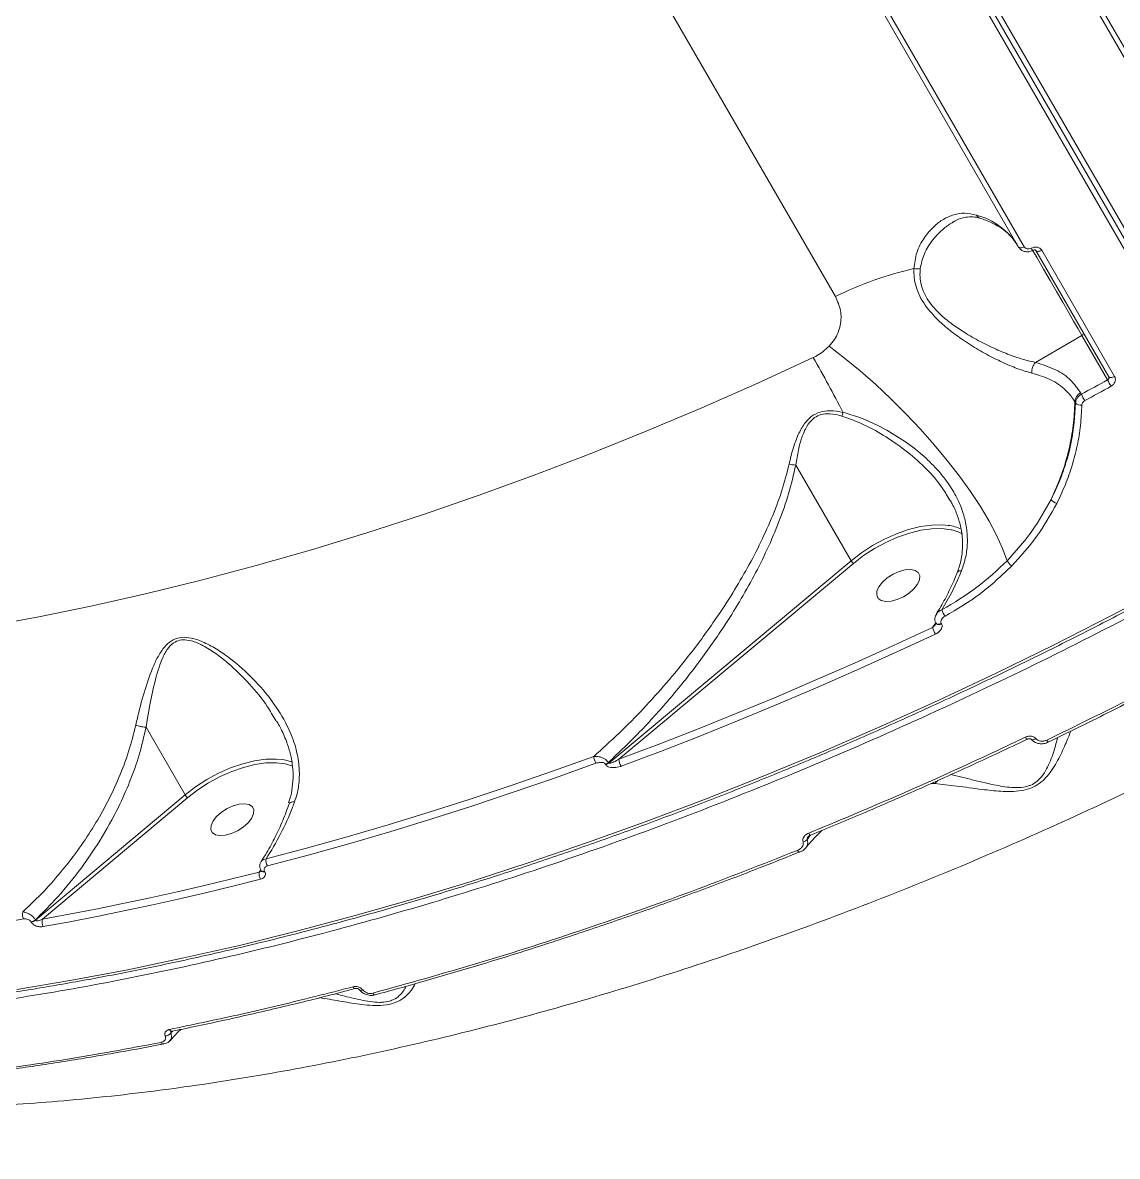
# Model space of a CAD drawing. Header units: millimetres. Extents: x 10684 to 26054, y -4768 to 6894.
# Drawn here: x 17492.1 to 17698.1, y -2836.2 to -2622.9 of the extents above; entities that cross this region are included whole.
import ezdxf

# ---------------------------------------------------------------- set-up
doc = ezdxf.new("R2010")
doc.units = ezdxf.units.MM
doc.layers.add('DIKOM_ОБЪЕКТ', color=7, linetype='Continuous')

msp = doc.modelspace()

# ---------------------------------------------------------------- linework, layer by layer
at = {"layer": 'DIKOM_ОБЪЕКТ', "color": 7, "linetype": 'Continuous', "lineweight": 15}
for p, q in [((17729.654, -2715.988), (17522.203, -2356.71)), ((17730.779, -2715.933), (17523.329, -2356.654)), ((17521.593, -2357.657), (17729.043, -2716.935)), ((17494.993, -2414.575), (17645.008, -2674.383)), ((17674.905, -2585.172), (17710.48, -2646.784)), ((17710.65, -2647.079), (17675.075, -2585.467)), ((17674.501, -2586.392), (17710.076, -2648.004)), ((17643.898, -2603.467), (17679.473, -2665.079)), ((17680.561, -2665.045), (17644.986, -2603.433)), ((17682.734, -2665.726), (17696.449, -2689.48)), ((17697.543, -2689.443), (17683.827, -2665.689)), ((17682.655, -2686.789), (17691.404, -2681.738)), ((17691.404, -2681.738), (17696.217, -2690.077)), ((17690.061, -2694.21), (17690.203, -2694.456)), ((17691.291, -2692.771), (17691.137, -2692.504)), ((17637.568, -2706.112), (17647.961, -2724.112)), ((17666.424, -2712.532), (17666.531, -2712.705)), ((17647.961, -2724.112), (17602.355, -2762.183)), ((17604.295, -2761.461), (17648.437, -2724.613)), ((17663.92, -2735.814), (17663.289, -2736.667)), ((17664.963, -2735.981), (17664.926, -2735.916)), ((17539.7, -2754.183), (17539.848, -2754.434)), ((17515.321, -2755.45), (17522.676, -2768.188)), ((17685.102, -2758.257), (17685.11, -2758.251)), ((17541.727, -2762.402), (17542.937, -2762.79)), ((17601.75, -2762.412), (17601.802, -2762.502)), ((17602.355, -2762.183), (17602.303, -2762.092)), ((17663.025, -2766.034), (17663.694, -2766.069)), ((17522.676, -2768.188), (17494.536, -2791.758)), ((17495.816, -2791.585), (17523.153, -2768.689)), ((17638.248, -2778.983), (17638.267, -2778.971)), ((17536.889, -2782.31), (17536.604, -2782.698)), ((17536.931, -2782.438), (17536.945, -2782.463)), ((17536.945, -2782.463), (17536.958, -2782.482)), ((17537.626, -2782.593), (17537.612, -2782.568)), ((17493.679, -2792.073), (17493.723, -2792.15)), ((17494.536, -2791.758), (17494.491, -2791.681)), ((17558.41, -2805.831), (17558.432, -2805.824))]:
    msp.add_line(p, q, dxfattribs=at)
at = {"layer": 'DIKOM_ОБЪЕКТ', "color": 7, "linetype": 'Continuous', "lineweight": 15, "flags": 128}
for points in [[(17679.473, -2665.079), (17679.538, -2665.154), (17679.632, -2665.209), (17679.751, -2665.241), (17679.892, -2665.248), (17680.05, -2665.231), (17680.218, -2665.191), (17680.391, -2665.128), (17680.561, -2665.045)], [(17682.129, -2665.674), (17682.96, -2667.113), (17684.188, -2669.24), (17685.419, -2671.372), (17686.626, -2673.462), (17687.781, -2675.464), (17688.86, -2677.332), (17689.837, -2679.025), (17690.691, -2680.504), (17691.404, -2681.738)], [(17682.734, -2665.726), (17682.799, -2665.802), (17682.893, -2665.857), (17683.014, -2665.889), (17683.156, -2665.896), (17683.314, -2665.878), (17683.483, -2665.837), (17683.656, -2665.773), (17683.827, -2665.689)], [(17677.319, -2724.112), (17676.463, -2721.799), (17675.334, -2719.316), (17673.942, -2716.686), (17672.301, -2713.934), (17670.428, -2711.089), (17668.34, -2708.179), (17666.059, -2705.231), (17663.607, -2702.276), (17661.008, -2699.342), (17658.287, -2696.458), (17655.473, -2693.654), (17652.592, -2690.955), (17649.673, -2688.39), (17646.745, -2685.983), (17643.836, -2683.759)], [(17640.859, -2685.885), (17630.397, -2690.699), (17619.904, -2695.324), (17609.39, -2699.755), (17598.865, -2703.987), (17588.339, -2708.018), (17577.82, -2711.842), (17567.321, -2715.457), (17556.849, -2718.86), (17546.415, -2722.047), (17536.028, -2725.015), (17525.698, -2727.761), (17515.435, -2730.283), (17505.248, -2732.578), (17495.147, -2734.645), (17485.141, -2736.482)], [(17696.217, -2690.077), (17695.602, -2690.416), (17694.987, -2690.754), (17694.371, -2691.091), (17693.756, -2691.428), (17693.14, -2691.765), (17692.524, -2692.101), (17691.907, -2692.436), (17691.291, -2692.771)], [(17696.449, -2689.48), (17696.515, -2689.556), (17696.609, -2689.611), (17696.729, -2689.643), (17696.871, -2689.65), (17697.03, -2689.632), (17697.199, -2689.591), (17697.372, -2689.527), (17697.543, -2689.443)], [(17691.932, -2693.985), (17692.55, -2693.649), (17693.168, -2693.313), (17693.785, -2692.976), (17694.403, -2692.639), (17695.02, -2692.301), (17695.637, -2691.963), (17696.253, -2691.624), (17696.87, -2691.284)], [(17666.213, -2717.46), (17665.095, -2717.356), (17663.127, -2717.398), (17661.006, -2717.697), (17658.783, -2718.246), (17656.509, -2719.033), (17654.237, -2720.039), (17652.021, -2721.24), (17649.913, -2722.608), (17647.961, -2724.112)], [(17648.437, -2724.613), (17650.33, -2723.155), (17652.374, -2721.828), (17654.523, -2720.663), (17656.726, -2719.688), (17658.931, -2718.926), (17661.086, -2718.393), (17663.143, -2718.103), (17665.051, -2718.062), (17666.768, -2718.272), (17667.011, -2718.326)], [(17667.011, -2718.326), (17668.252, -2718.727), (17668.914, -2719.053)], [(17659.781, -2729.382), (17660.449, -2728.525), (17660.824, -2727.689), (17660.875, -2726.939), (17660.598, -2726.338), (17660.016, -2725.934), (17659.176, -2725.759), (17658.146, -2725.828), (17657.009, -2726.136), (17655.857, -2726.657), (17654.784, -2727.348), (17653.877, -2728.155), (17653.209, -2729.012), (17652.834, -2729.849), (17652.783, -2730.598), (17653.06, -2731.199), (17653.642, -2731.603), (17654.482, -2731.778), (17655.512, -2731.709), (17656.649, -2731.401), (17657.801, -2730.881), (17658.874, -2730.189), (17659.781, -2729.382)], [(17707.746, -2728.775), (17696.985, -2734.446), (17686.16, -2739.943), (17675.281, -2745.263), (17664.357, -2750.401), (17653.397, -2755.352), (17642.411, -2760.113), (17631.407, -2764.679), (17620.395, -2769.047), (17609.384, -2773.212), (17598.384, -2777.172), (17587.403, -2780.923), (17576.452, -2784.462), (17565.538, -2787.786), (17554.672, -2790.892), (17543.862, -2793.777), (17533.118, -2796.44), (17522.449, -2798.877), (17511.863, -2801.087), (17501.37, -2803.068), (17490.978, -2804.818)], [(17663.289, -2736.667), (17655.949, -2740.071), (17648.593, -2743.39), (17641.225, -2746.623), (17633.848, -2749.77), (17626.463, -2752.828), (17619.074, -2755.797), (17611.684, -2758.675), (17604.295, -2761.461)], [(17663.943, -2735.899), (17664.043, -2735.998), (17664.209, -2736.057), (17664.423, -2736.062), (17664.669, -2736.014), (17664.926, -2735.916)], [(17604.697, -2762.784), (17612.104, -2759.991), (17619.511, -2757.106), (17626.918, -2754.13), (17634.32, -2751.064), (17641.715, -2747.911), (17649.101, -2744.67), (17656.474, -2741.343), (17663.831, -2737.931)], [(17682.753, -2757.593), (17682.552, -2757.708), (17682.356, -2757.785), (17682.175, -2757.821), (17682.021, -2757.813), (17681.902, -2757.762), (17681.857, -2757.719)], [(17540.929, -2761.536), (17539.811, -2761.433), (17537.842, -2761.475), (17535.722, -2761.774), (17533.498, -2762.323), (17531.224, -2763.11), (17528.953, -2764.115), (17526.737, -2765.316), (17524.628, -2766.684), (17522.676, -2768.188)], [(17523.153, -2768.689), (17525.045, -2767.231), (17527.09, -2765.904), (17529.239, -2764.74), (17531.441, -2763.765), (17533.646, -2763.002), (17535.802, -2762.469), (17537.859, -2762.179), (17539.767, -2762.139), (17541.484, -2762.348), (17541.727, -2762.402)], [(17599.548, -2760.948), (17591.785, -2763.731), (17584.031, -2766.409), (17576.29, -2768.982), (17568.565, -2771.448), (17560.859, -2773.807), (17553.176, -2776.058), (17545.519, -2778.199), (17537.891, -2780.23)], [(17538.149, -2781.553), (17545.794, -2779.518), (17553.468, -2777.372), (17561.168, -2775.117), (17568.89, -2772.753), (17576.633, -2770.281), (17584.391, -2767.702), (17592.162, -2765.018), (17599.943, -2762.23)], [(17542.886, -2762.028), (17541.581, -2761.649), (17540.929, -2761.536)], [(17534.496, -2773.458), (17535.164, -2772.602), (17535.539, -2771.765), (17535.59, -2771.016), (17535.314, -2770.415), (17534.732, -2770.01), (17533.892, -2769.836), (17532.861, -2769.905), (17531.724, -2770.212), (17530.573, -2770.733), (17529.5, -2771.425), (17528.593, -2772.232), (17527.924, -2773.088), (17527.55, -2773.925), (17527.498, -2774.675), (17527.775, -2775.276), (17528.357, -2775.68), (17529.197, -2775.855), (17530.228, -2775.785), (17531.365, -2775.478), (17532.516, -2774.957), (17533.589, -2774.265), (17534.496, -2773.458)], [(17639.996, -2775.387), (17640.079, -2775.521), (17640.158, -2775.628), (17640.229, -2775.705), (17640.291, -2775.747), (17640.34, -2775.755), (17640.349, -2775.752)], [(17637.898, -2778.618), (17637.977, -2778.746), (17638.053, -2778.85), (17638.123, -2778.926), (17638.184, -2778.972), (17638.235, -2778.985), (17638.248, -2778.983)], [(17536.604, -2782.698), (17531.442, -2783.992), (17526.295, -2785.234), (17521.166, -2786.424), (17516.055, -2787.562), (17510.964, -2788.647), (17505.893, -2789.679), (17500.843, -2790.659), (17495.816, -2791.585)], [(17495.959, -2792.98), (17500.998, -2792.051), (17506.06, -2791.069), (17511.143, -2790.034), (17516.246, -2788.947), (17521.369, -2787.806), (17526.511, -2786.614), (17531.669, -2785.369), (17536.845, -2784.072)], [(17554.23, -2804.296), (17554.317, -2804.428), (17554.407, -2804.53), (17554.497, -2804.6), (17554.584, -2804.633), (17554.664, -2804.63), (17554.668, -2804.629)], [(17556.102, -2804.896), (17555.942, -2804.951), (17555.796, -2804.979), (17555.669, -2804.977), (17555.566, -2804.947), (17555.492, -2804.889), (17555.487, -2804.882)], [(17557.983, -2805.496), (17558.066, -2805.623), (17558.152, -2805.723), (17558.239, -2805.793), (17558.322, -2805.831), (17558.399, -2805.834), (17558.41, -2805.831)], [(17519.702, -2812.333), (17519.791, -2812.464), (17519.886, -2812.565), (17519.983, -2812.633), (17520.08, -2812.664), (17520.162, -2812.661)], [(17518.601, -2815.085), (17518.606, -2815.084), (17518.636, -2815.075)]]:
    msp.add_lwpolyline(points, dxfattribs=at)
at = {"layer": 'DIKOM_ОБЪЕКТ', "color": 7, "linetype": 'Continuous', "lineweight": 15}
for centre, radius, start, end in [((17668.184, -2671.75), 13.121, 32.06654, 75.13531), ((17672.705, -2658.442), 1.315, 208.46254, 251.67703), ((17684.086, -2664.196), 2.479, 206.52737, 217.76088), ((17674.831, -2734.961), 67.521, 102.88563, 116.21124), ((17660.315, -2666.255), 2.936, 259.37291, 282.83534), ((17691.194, -2681.313), 0.474, 296.22732, 20.50505), ((17443.875, -2799.147), 227.224, 26.94408, 29.89824), ((17684.494, -2688.522), 2.527, 136.69826, 186.19914), ((17716.39, -2679.948), 22.573, 206.66203, 210.14579), ((17692.114, -2694.312), 2.055, 118.39924, 177.14835), ((17691.129, -2693.54), 1.302, 224.69248, 281.13959), ((17706.569, -2685.479), 16.929, 205.51532, 210.16124), ((17615.076, -2687.99), 32.412, 344.07314, 345.35029), ((17687.159, -2711.5), 1.893, 214.80142, 254.90246), ((17665.161, -2725.745), 8.352, 65.00407, 82.76163), ((17649.189, -2723.421), 1.409, 209.35327, 237.75425), ((17679.729, -2722.88), 2.706, 207.07076, 235.2972), ((17669.609, -2731.828), 4.806, 198.59765, 214.53246), ((17668.533, -2735.164), 5.456, 196.0022, 210.48238), ((17664.475, -2735.287), 0.848, 235.66061, 305.15869), ((17681.441, -2757.105), 0.706, 198.01932, 238.91997), ((17685.556, -2757.593), 0.804, 199.9592, 235.64479), ((17602.485, -2760.745), 2.944, 183.95634, 210.28059), ((17601.089, -2760.629), 1.901, 290.34417, 309.67898), ((17601.141, -2760.72), 1.9, 290.3494, 309.69227), ((17607.204, -2761.3), 2.913, 183.1726, 210.61872), ((17523.907, -2767.495), 1.412, 209.39706, 237.73909), ((17638.529, -2775.496), 1.596, 284.25064, 317.01588), ((17539.957, -2780.514), 2.086, 172.17154, 209.90209), ((17538.574, -2783.061), 2.003, 169.55491, 210.29758), ((17537.362, -2782.027), 0.596, 223.7151, 294.77904), ((17537.375, -2782.034), 0.613, 227.02827, 294.17966), ((17493.783, -2790.68), 1.752, 163.9062, 209.39097), ((17412.295, -2343.982), 454.645, 270.98726, 280.12958), ((17493.323, -2790.297), 1.811, 281.32319, 310.16797), ((17493.369, -2790.376), 1.809, 281.29849, 310.17903), ((17497.456, -2792.122), 1.725, 161.88001, 209.81462), ((17518.805, -2812), 1.562, 274.10902, 318.94928), ((17518.619, -2814.586), 0.499, 199.91343, 267.89495)]:
    msp.add_arc(centre, radius, start, end, dxfattribs=at)
for points, knots in [([(17291.239, -2776.186), (17293.376, -2777.785), (17298.963, -2781.967), (17309.18, -2787.841), (17321.701, -2793.889), (17335.208, -2799.08), (17349.583, -2803.432), (17364.803, -2806.91), (17380.856, -2809.496), (17397.7, -2811.202), (17415.276, -2812.029), (17433.5, -2811.977), (17452.288, -2811.044), (17471.35, -2809.246), (17490.641, -2806.609), (17510.103, -2803.19), (17529.92, -2798.973), (17550.007, -2793.978), (17570.276, -2788.224), (17590.93, -2781.639), (17611.946, -2774.184), (17633.29, -2765.852), (17654.633, -2756.77), (17675.876, -2746.98), (17696.92, -2736.528), (17717.697, -2725.44), (17738.166, -2713.721), (17758.301, -2701.404), (17778.039, -2688.532), (17797.296, -2675.167), (17815.963, -2661.365), (17832.868, -2648.104), (17843.277, -2639.334), (17847.922, -2635.419)], [0, 0, 0, 0, 0.02051751, 0.05364261, 0.08682068, 0.11999867, 0.15312371, 0.18614474, 0.21916553, 0.25229048, 0.2854686, 0.31864658, 0.35177159, 0.38479263, 0.41659659, 0.44849341, 0.48043755, 0.51238182, 0.54427871, 0.57608275, 0.60910373, 0.64222869, 0.67540698, 0.70858503, 0.74171006, 0.77473103, 0.80775217, 0.84087718, 0.87405528, 0.90723349, 0.94035841, 0.97337963, 1, 1, 1, 1]), ([(17671.55, -2659.068), (17670.815, -2658.907), (17669.345, -2658.583), (17667.26, -2658.926), (17665.309, -2659.788), (17663.4, -2661.24), (17661.642, -2663.326), (17660.19, -2666.003), (17659.909, -2668.119), (17659.774, -2669.141)], [0, 0, 0, 0, 0.1316573, 0.2634845, 0.3951414, 0.5268764, 0.6882969, 0.8495329, 1, 1, 1, 1]), ([(17660.968, -2669.118), (17661.181, -2668.16), (17661.626, -2666.161), (17663.308, -2663.641), (17665.184, -2661.632), (17666.583, -2660.737), (17667.186, -2660.351)], [0, 0, 0, 0, 0.2469015, 0.5153015, 0.7910829, 1, 1, 1, 1]), ([(17667.151, -2660.386), (17667.497, -2660.192), (17668.283, -2659.751), (17669.532, -2659.425), (17670.844, -2659.389), (17671.764, -2659.495), (17672.245, -2659.684), (17672.3, -2659.706)], [0, 0, 0, 0, 0.2116008, 0.4805456, 0.7474487, 0.9712422, 1, 1, 1, 1]), ([(17672.297, -2659.691), (17672.639, -2659.805), (17673.636, -2660.136), (17675.112, -2660.817), (17676.643, -2661.778), (17677.931, -2662.902), (17678.781, -2663.925), (17679.183, -2664.588), (17679.303, -2664.784)], [0, 0, 0, 0, 0.1033908, 0.3019088, 0.5017373, 0.7047549, 0.9124683, 1, 1, 1, 1]), ([(17679.489, -2665.068), (17679.591, -2665.225), (17679.814, -2665.567), (17680.384, -2665.891), (17681.064, -2666.016), (17681.683, -2665.947), (17682.001, -2665.753), (17682.111, -2665.687)], [0, 0, 0, 0, 0.1885007, 0.4095098, 0.6364399, 0.8744308, 1, 1, 1, 1]), ([(17681.868, -2665.303), (17681.764, -2665.35), (17681.557, -2665.442), (17681.22, -2665.459), (17680.913, -2665.38), (17680.687, -2665.229), (17680.597, -2665.097), (17680.561, -2665.045)], [0, 0, 0, 0, 0.2152343, 0.4301769, 0.6449503, 0.8594629, 1, 1, 1, 1]), ([(17683.827, -2665.689), (17683.773, -2665.611), (17683.638, -2665.413), (17683.3, -2665.187), (17682.839, -2665.069), (17682.333, -2665.095), (17682.023, -2665.234), (17681.868, -2665.303)], [0, 0, 0, 0, 0.1406411, 0.3551593, 0.5699279, 0.7848771, 1, 1, 1, 1]), ([(17682.129, -2665.716), (17682.136, -2665.711), (17682.19, -2665.675), (17682.309, -2665.638), (17682.465, -2665.617), (17682.598, -2665.634), (17682.689, -2665.676), (17682.723, -2665.706), (17682.729, -2665.723), (17682.731, -2665.728)], [0, 0, 0, 0, 0.0253501, 0.1805542, 0.3336247, 0.4979529, 0.6810297, 0.9128503, 1, 1, 1, 1]), ([(17659.774, -2669.141), (17659.777, -2669.69), (17659.783, -2670.788), (17660.142, -2672.537), (17660.836, -2674.303), (17662.13, -2676.49), (17664.104, -2678.7), (17666.571, -2680.814), (17669.134, -2682.677), (17671.964, -2684.457), (17674.97, -2686.091), (17677.84, -2687.422), (17680.187, -2688.313), (17681.486, -2688.662), (17681.982, -2688.795)], [0, 0, 0, 0, 0.0610573, 0.1220451, 0.1836209, 0.24519, 0.3548542, 0.4369231, 0.5190948, 0.6228152, 0.7265954, 0.831091, 0.935577, 1, 1, 1, 1]), ([(17682.655, -2686.789), (17682.155, -2686.683), (17680.844, -2686.404), (17678.492, -2685.654), (17675.63, -2684.511), (17672.644, -2683.088), (17669.845, -2681.523), (17667.315, -2679.87), (17664.905, -2677.985), (17663.013, -2676.01), (17661.828, -2674.068), (17661.389, -2672.972), (17661.075, -2671.84), (17660.881, -2670.669), (17660.939, -2669.635), (17660.968, -2669.118)], [0, 0, 0, 0, 0.0653925, 0.1716662, 0.2779473, 0.3832161, 0.4884212, 0.5706797, 0.6528079, 0.7604378, 0.8161626, 0.8718879, 0.8800463, 0.9399739, 1, 1, 1, 1]), ([(17645.008, -2674.383), (17645.398, -2675.252), (17646.171, -2676.974), (17646.067, -2679.826), (17645.188, -2682.153), (17644.192, -2683.336), (17643.836, -2683.759)], [0, 0, 0, 0, 0.2885677, 0.5716262, 0.8470312, 1, 1, 1, 1]), ([(17643.836, -2683.759), (17643.088, -2684.424), (17642.262, -2685.16), (17641.162, -2685.739), (17640.962, -2685.835), (17640.859, -2685.885)], [0, 0, 0, 0, 0.8217387, 0.9078207, 1, 1, 1, 1]), ([(17691.137, -2692.504), (17690.572, -2691.7), (17689.379, -2690.003), (17686.552, -2688.023), (17683.966, -2687.204), (17682.655, -2686.789)], [0, 0, 0, 0, 0.3069791, 0.6484734, 1, 1, 1, 1]), ([(17681.982, -2688.795), (17683.2, -2689.17), (17685.674, -2689.931), (17688.109, -2691.677), (17689.446, -2693.202), (17689.932, -2693.998), (17690.061, -2694.21)], [0, 0, 0, 0, 0.3414901, 0.6929992, 0.9180163, 1, 1, 1, 1]), ([(17696.449, -2689.48), (17696.469, -2689.524), (17696.507, -2689.613), (17696.494, -2689.763), (17696.429, -2689.904), (17696.329, -2690.012), (17696.249, -2690.059), (17696.217, -2690.077)], [0, 0, 0, 0, 0.2138578, 0.4281415, 0.6428493, 0.8579785, 1, 1, 1, 1]), ([(17696.87, -2691.284), (17696.964, -2691.225), (17697.201, -2691.076), (17697.494, -2690.738), (17697.682, -2690.302), (17697.716, -2689.843), (17697.6, -2689.577), (17697.543, -2689.443)], [0, 0, 0, 0, 0.1417784, 0.3567408, 0.5713144, 0.785689, 1, 1, 1, 1]), ([(17685.604, -2712.581), (17686.293, -2711.03), (17687.678, -2707.911), (17689.009, -2703.232), (17689.86, -2698.641), (17689.994, -2695.692), (17690.061, -2694.21)], [0, 0, 0, 0, 0.2598507, 0.5228432, 0.7602321, 1, 1, 1, 1]), ([(17690.203, -2694.456), (17690.037, -2696.889), (17689.784, -2700.575), (17688.512, -2705.465), (17687.263, -2709.098), (17686.152, -2711.431), (17685.604, -2712.581)], [0, 0, 0, 0, 0.395169, 0.5986702, 0.802172, 1, 1, 1, 1]), ([(17691.291, -2692.771), (17691.239, -2692.802), (17690.995, -2692.946), (17690.619, -2693.292), (17690.276, -2693.853), (17690.227, -2694.255), (17690.203, -2694.456)], [0, 0, 0, 0, 0.0819478, 0.3880455, 0.6939879, 1, 1, 1, 1]), ([(17691.38, -2694.818), (17691.393, -2694.718), (17691.418, -2694.518), (17691.592, -2694.24), (17691.782, -2694.07), (17691.906, -2694), (17691.932, -2693.985)], [0, 0, 0, 0, 0.3056479, 0.6116809, 0.9181037, 1, 1, 1, 1]), ([(17646.434, -2696.188), (17645.611, -2696.04), (17644.179, -2695.782), (17642.084, -2696.049), (17640.334, -2696.959), (17638.919, -2698.577), (17637.848, -2700.667), (17636.963, -2703.166), (17636.537, -2704.964), (17636.308, -2705.931)], [0, 0, 0, 0, 0.150789, 0.2625495, 0.3758323, 0.5043763, 0.6581157, 0.816004, 1, 1, 1, 1]), ([(17637.568, -2706.112), (17637.72, -2705.157), (17638, -2703.411), (17638.63, -2700.955), (17639.479, -2698.928), (17640.607, -2697.442), (17641.648, -2696.823), (17642.7, -2696.477), (17644.19, -2696.359), (17645.487, -2696.691), (17646.243, -2696.884)], [0, 0, 0, 0, 0.1920648, 0.3511781, 0.5094859, 0.6344324, 0.7186493, 0.7420937, 0.8495922, 1, 1, 1, 1]), ([(17668.755, -2725.995), (17669.045, -2725.127), (17669.626, -2723.39), (17669.913, -2720.67), (17669.754, -2717.929), (17669.104, -2715.094), (17667.94, -2712.261), (17666.186, -2709.34), (17663.869, -2706.503), (17660.858, -2703.663), (17657.276, -2701.011), (17653.495, -2698.86), (17649.881, -2697.181), (17647.582, -2696.519), (17646.434, -2696.188)], [0, 0, 0, 0, 0.0677723, 0.1355715, 0.2063197, 0.2771075, 0.3568917, 0.4367184, 0.5289556, 0.6212434, 0.7291436, 0.8370851, 0.918592, 1, 1, 1, 1]), ([(17686.666, -2713.328), (17687.226, -2712.153), (17688.346, -2709.805), (17689.613, -2706.165), (17690.571, -2702.441), (17691.203, -2698.644), (17691.321, -2696.093), (17691.38, -2694.818)], [0, 0, 0, 0, 0.1978368, 0.3955022, 0.5931697, 0.7965796, 1, 1, 1, 1]), ([(17646.243, -2696.884), (17647.686, -2697.405), (17650.573, -2698.448), (17654.677, -2700.837), (17658.657, -2703.592), (17662.132, -2706.737), (17664.781, -2709.724), (17665.946, -2711.715), (17666.424, -2712.532)], [0, 0, 0, 0, 0.1735806, 0.3474978, 0.5349947, 0.7223819, 0.8860026, 1, 1, 1, 1]), ([(17411.56, -2821.832), (17413.175, -2822.192), (17419.516, -2823.602), (17431.36, -2825.23), (17446.889, -2826.692), (17462.962, -2827.281), (17479.439, -2827.1), (17496.6, -2826.128), (17514.411, -2824.339), (17532.825, -2821.719), (17551.448, -2818.326), (17570.212, -2814.187), (17589.049, -2809.348), (17608.252, -2803.734), (17627.772, -2797.331), (17647.547, -2790.144), (17667.16, -2782.326), (17686.549, -2773.916), (17705.657, -2764.967), (17724.779, -2755.343), (17743.846, -2745.048), (17762.795, -2734.106), (17779.913, -2723.543), (17795.28, -2713.543), (17804.337, -2707.278), (17808.87, -2704.143)], [0, 0, 0, 0, 0.01578739, 0.06195792, 0.10809099, 0.15295587, 0.19785495, 0.24271926, 0.28888366, 0.33508542, 0.38124991, 0.42618822, 0.47116118, 0.51609976, 0.56233729, 0.60861287, 0.65485064, 0.69990104, 0.74498651, 0.79003714, 0.83638704, 0.88277499, 0.92912495, 0.96452929, 1, 1, 1, 1]), ([(17636.308, -2705.931), (17635.863, -2707.661), (17634.967, -2711.14), (17633.009, -2716.227), (17630.744, -2721.197), (17627.309, -2727.678), (17622.88, -2734.717), (17617.754, -2741.672), (17613.245, -2747.162), (17608.894, -2751.985), (17604.345, -2756.618), (17601.147, -2759.505), (17599.548, -2760.948)], [0, 0, 0, 0, 0.08030258, 0.1615656, 0.24214361, 0.32274025, 0.48660639, 0.610398, 0.70721157, 0.80402647, 0.90201488, 1, 1, 1, 1]), ([(17602.303, -2762.092), (17604.282, -2760.205), (17608.242, -2756.429), (17613.831, -2750.209), (17619.138, -2743.607), (17624.556, -2735.918), (17628.901, -2728.651), (17632.243, -2721.967), (17634.445, -2716.796), (17636.321, -2711.509), (17637.147, -2707.914), (17637.562, -2706.108)], [0, 0, 0, 0, 0.1245776, 0.2491559, 0.3764185, 0.5036656, 0.6677234, 0.7510865, 0.8344277, 0.9167837, 1, 1, 1, 1]), ([(17637.562, -2706.108), (17637.366, -2706.091), (17637.009, -2706.06), (17636.565, -2705.984), (17636.348, -2705.939), (17636.308, -2705.931)], [0, 0, 0, 0, 0.4993677, 0.9073517, 1, 1, 1, 1]), ([(17637.562, -2706.108), (17637.563, -2706.108), (17637.564, -2706.108), (17637.566, -2706.11), (17637.567, -2706.112), (17637.568, -2706.112)], [0, 0, 0, 0, 0.2802066, 0.6699957, 1, 1, 1, 1]), ([(17666.556, -2712.687), (17666.705, -2712.93), (17667.285, -2713.879), (17667.995, -2715.62), (17668.659, -2717.86), (17668.97, -2720.088), (17668.939, -2722.278), (17668.634, -2724.351), (17668.173, -2725.664), (17667.958, -2726.277)], [0, 0, 0, 0, 0.0584639, 0.2283867, 0.3952584, 0.5561624, 0.7118633, 0.8653428, 1, 1, 1, 1]), ([(17685.604, -2712.581), (17684.477, -2714.61), (17682.195, -2718.716), (17678.957, -2722.299), (17677.319, -2724.112)], [0, 0, 0, 0, 0.4941676, 1, 1, 1, 1]), ([(17678.188, -2725.105), (17679.826, -2723.298), (17683.141, -2719.641), (17685.482, -2715.449), (17686.666, -2713.328)], [0, 0, 0, 0, 0.4941638, 1, 1, 1, 1]), ([(17291.466, -2775.724), (17291.962, -2776.097), (17294.143, -2777.735), (17298.259, -2780.451), (17303.813, -2783.863), (17309.626, -2787.07), (17315.669, -2790.086), (17321.944, -2792.905), (17328.445, -2795.525), (17335.167, -2797.943), (17342.104, -2800.159), (17349.253, -2802.171), (17356.606, -2803.976), (17364.159, -2805.574), (17371.905, -2806.964), (17379.84, -2808.143), (17387.956, -2809.113), (17396.247, -2809.871), (17404.709, -2810.418), (17413.333, -2810.753), (17422.113, -2810.875), (17431.044, -2810.785), (17440.117, -2810.483), (17449.327, -2809.969), (17458.666, -2809.244), (17468.127, -2808.308), (17477.704, -2807.162), (17487.388, -2805.807), (17497.174, -2804.243), (17507.053, -2802.473), (17517.018, -2800.497), (17527.061, -2798.317), (17537.176, -2795.934), (17547.354, -2793.351), (17557.587, -2790.569), (17567.869, -2787.591), (17578.191, -2784.419), (17588.546, -2781.054), (17598.926, -2777.501), (17609.323, -2773.76), (17619.729, -2769.836), (17630.137, -2765.731), (17640.538, -2761.448), (17650.926, -2756.991), (17661.291, -2752.362), (17671.626, -2747.566), (17681.925, -2742.606), (17692.178, -2737.485), (17702.378, -2732.208), (17712.517, -2726.776), (17721.485, -2721.817), (17727.052, -2718.633), (17729.286, -2717.355)], [0, 0, 0, 0, 0.0060076, 0.0263957, 0.0467897, 0.0671896, 0.0875948, 0.1080048, 0.1284195, 0.1488378, 0.1692592, 0.1896837, 0.21011, 0.2305386, 0.2509681, 0.2713988, 0.2918298, 0.3122616, 0.3326938, 0.3531254, 0.3735572, 0.3939887, 0.4144197, 0.4348501, 0.4552802, 0.4757097, 0.4961391, 0.5165676, 0.5369955, 0.5574228, 0.5778495, 0.5982758, 0.6187017, 0.639127, 0.6595519, 0.6799765, 0.7004005, 0.720824, 0.7412471, 0.7616702, 0.7820929, 0.8025152, 0.8229372, 0.8433592, 0.8637808, 0.8842021, 0.9046233, 0.9250445, 0.9454655, 0.9658864, 0.9863077, 1, 1, 1, 1]), ([(17677.319, -2724.112), (17675.494, -2725.845), (17671.797, -2729.356), (17667.32, -2732.015), (17665.054, -2733.361)], [0, 0, 0, 0, 0.4937344, 1, 1, 1, 1]), ([(17747.421, -2724.213), (17742.317, -2727.208), (17732.109, -2733.196), (17716.519, -2741.767), (17700.758, -2750.05), (17690.12, -2755.262), (17684.8, -2757.868)], [0, 0, 0, 0, 0.2491004, 0.4982001, 0.7491007, 1, 1, 1, 1]), ([(17667.955, -2726.26), (17667.839, -2726.565), (17667.317, -2727.949), (17666.213, -2730.238), (17665.013, -2732.536), (17664.234, -2733.733), (17664.026, -2734.053)], [0, 0, 0, 0, 0.1071287, 0.4845851, 0.8624324, 1, 1, 1, 1]), ([(17665.054, -2733.361), (17665.729, -2732.21), (17667.086, -2729.896), (17668.197, -2727.3), (17668.755, -2725.995)], [0, 0, 0, 0, 0.4973239, 1, 1, 1, 1]), ([(17665.65, -2734.553), (17667.91, -2733.213), (17672.488, -2730.502), (17676.272, -2726.919), (17678.188, -2725.105)], [0, 0, 0, 0, 0.4937964, 1, 1, 1, 1]), ([(17667.986, -2726.288), (17668.018, -2726.225), (17668.09, -2726.086), (17668.381, -2726.007), (17668.633, -2725.992), (17668.736, -2725.995), (17668.755, -2725.995)], [0, 0, 0, 0, 0.338597, 0.7503164, 0.9541759, 1, 1, 1, 1]), ([(17685.094, -2758.218), (17685.761, -2757.9), (17689.874, -2755.944), (17697.394, -2752.19), (17707.643, -2746.951), (17717.836, -2741.542), (17727.966, -2735.984), (17737.912, -2730.355), (17744.435, -2726.509), (17747.639, -2724.619)], [0, 0, 0, 0, 0.0314337, 0.1936155, 0.3559237, 0.5183159, 0.6807635, 0.8432153, 1, 1, 1, 1]), ([(17664.069, -2734.087), (17663.982, -2734.22), (17663.78, -2734.53), (17663.704, -2735.098), (17663.763, -2735.596), (17663.921, -2735.822), (17663.964, -2735.885)], [0, 0, 0, 0, 0.247455, 0.5744995, 0.8818505, 1, 1, 1, 1]), ([(17665.054, -2733.361), (17664.83, -2733.45), (17664.407, -2733.616), (17664.17, -2733.93), (17664.059, -2734.078)], [0, 0, 0, 0, 0.5305666, 1, 1, 1, 1]), ([(17664.926, -2735.916), (17664.903, -2735.866), (17664.844, -2735.739), (17664.843, -2735.489), (17664.962, -2735.163), (17665.232, -2734.82), (17665.51, -2734.642), (17665.65, -2734.553)], [0, 0, 0, 0, 0.1033574, 0.2623675, 0.4611437, 0.7281419, 1, 1, 1, 1]), ([(17663.864, -2736.064), (17663.776, -2736.174), (17663.6, -2736.395), (17663.393, -2736.577), (17663.289, -2736.667)], [0, 0, 0, 0, 0.4981087, 1, 1, 1, 1]), ([(17663.831, -2737.931), (17664.011, -2737.833), (17664.4, -2737.621), (17664.828, -2737.179), (17665.054, -2736.717), (17665.101, -2736.31), (17665.009, -2736.091), (17664.963, -2735.981)], [0, 0, 0, 0, 0.2267182, 0.4919602, 0.6959539, 0.8477472, 1, 1, 1, 1]), ([(17663.958, -2735.896), (17663.958, -2735.894), (17663.958, -2735.885), (17663.947, -2735.935), (17663.914, -2736.005), (17663.874, -2736.052), (17663.864, -2736.064)], [0, 0, 0, 0, 0.1292806, 0.4930605, 0.8748266, 1, 1, 1, 1]), ([(17543.25, -2769.517), (17543.441, -2768.916), (17543.903, -2767.462), (17544.208, -2765.05), (17544.11, -2762.023), (17543.373, -2758.656), (17541.743, -2754.676), (17539.144, -2750.488), (17535.545, -2746.273), (17531.997, -2743.103), (17528.843, -2740.864), (17526.378, -2739.491), (17524.079, -2738.638), (17522.04, -2738.438), (17520.313, -2738.922), (17518.87, -2740.116), (17517.711, -2741.799), (17516.385, -2744.513), (17515.071, -2748.332), (17514.031, -2752.19), (17513.51, -2754.499), (17513.377, -2755.09)], [0, 0, 0, 0, 0.0311452, 0.0753839, 0.1207344, 0.1821146, 0.2453856, 0.3302593, 0.4176091, 0.5065768, 0.55238, 0.5980983, 0.6383967, 0.6670936, 0.6962059, 0.728672, 0.7668119, 0.8059864, 0.8877652, 0.9712461, 1, 1, 1, 1]), ([(17515.321, -2755.45), (17515.412, -2754.86), (17515.762, -2752.6), (17516.488, -2748.76), (17517.432, -2744.965), (17518.467, -2742.217), (17519.386, -2740.544), (17520.569, -2739.398), (17521.607, -2739.053), (17522.639, -2738.962), (17524.068, -2739.17), (17526.176, -2740.109), (17528.443, -2741.542), (17531.428, -2743.893), (17534.755, -2747.169), (17537.827, -2750.842), (17539.197, -2753.287), (17539.7, -2754.183)], [0, 0, 0, 0, 0.0410725, 0.1572972, 0.2754597, 0.3282163, 0.3819214, 0.4246003, 0.4558531, 0.4620222, 0.49944, 0.5539477, 0.6165122, 0.6791885, 0.8083915, 0.9297618, 1, 1, 1, 1]), ([(17513.377, -2755.09), (17512.96, -2756.745), (17512.123, -2760.074), (17510.29, -2764.892), (17508.114, -2769.545), (17505.609, -2773.985), (17502.764, -2778.293), (17499.6, -2782.411), (17496.061, -2786.449), (17493.456, -2788.912), (17492.099, -2790.195)], [0, 0, 0, 0, 0.12368417, 0.24889283, 0.36895388, 0.49074328, 0.61254647, 0.73805666, 0.86357128, 1, 1, 1, 1]), ([(17494.491, -2791.681), (17495.712, -2790.478), (17498.583, -2787.646), (17502.703, -2782.67), (17506.745, -2776.809), (17509.912, -2771.112), (17512.315, -2765.696), (17514.115, -2760.66), (17514.917, -2757.185), (17515.319, -2755.448)], [0, 0, 0, 0, 0.1234098, 0.2903416, 0.457785, 0.6246137, 0.7465455, 0.8732952, 1, 1, 1, 1]), ([(17515.319, -2755.448), (17515.121, -2755.429), (17514.724, -2755.391), (17514.105, -2755.276), (17513.657, -2755.169), (17513.443, -2755.109), (17513.377, -2755.09)], [0, 0, 0, 0, 0.3252054, 0.6505215, 0.8924932, 1, 1, 1, 1]), ([(17515.319, -2755.448), (17515.319, -2755.448), (17515.32, -2755.448), (17515.321, -2755.449), (17515.321, -2755.45), (17515.321, -2755.45)], [0, 0, 0, 0, 0.3195894, 0.6850538, 1, 1, 1, 1]), ([(17539.927, -2754.384), (17540.14, -2754.743), (17540.847, -2755.937), (17541.681, -2757.924), (17542.448, -2760.225), (17542.882, -2762.354), (17543.033, -2764.503), (17542.871, -2766.719), (17542.56, -2768.477), (17542.194, -2769.453), (17542.099, -2769.707)], [0, 0, 0, 0, 0.0752094, 0.2503546, 0.3941477, 0.5241218, 0.6610315, 0.8046943, 0.9491995, 1, 1, 1, 1]), ([(17663.694, -2766.069), (17665.045, -2766.211), (17667.777, -2766.498), (17672.043, -2767.104), (17675.528, -2767.488), (17678.023, -2767.57), (17679.929, -2767.442), (17681.798, -2766.975), (17683.526, -2766.035), (17684.891, -2764.706), (17686.35, -2762.681), (17687.652, -2760.148), (17688.702, -2757.742), (17689.164, -2756.552), (17689.313, -2756.166)], [0, 0, 0, 0, 0.1466661, 0.2966805, 0.3967891, 0.4475627, 0.4995402, 0.5455478, 0.5920168, 0.649941, 0.7055853, 0.822782, 0.9426647, 1, 1, 1, 1]), ([(17680.769, -2757.323), (17680.173, -2757.608), (17677.189, -2759.03), (17668.928, -2762.894), (17655.939, -2768.747), (17645.314, -2773.173), (17639.996, -2775.387)], [0, 0, 0, 0, 0.0441414, 0.220714, 0.6100113, 1, 1, 1, 1]), ([(17640.346, -2775.745), (17643.552, -2774.422), (17650.228, -2771.668), (17660.344, -2767.274), (17670.682, -2762.598), (17677.588, -2759.4), (17681.041, -2757.725), (17681.076, -2757.708)], [0, 0, 0, 0, 0.2353211, 0.4900234, 0.7438781, 0.9974121, 1, 1, 1, 1]), ([(17686.821, -2757.394), (17686.614, -2758.189), (17686.161, -2759.924), (17685.302, -2762.353), (17684.181, -2764.371), (17683.133, -2765.597), (17682.106, -2766.216), (17681.128, -2766.603), (17679.901, -2766.848), (17678.186, -2766.82), (17675.892, -2766.527), (17672.686, -2765.83), (17669.391, -2764.98), (17667.418, -2764.521), (17666.733, -2764.361)], [0, 0, 0, 0, 0.1209786, 0.263909, 0.3280051, 0.3920801, 0.4340389, 0.4417584, 0.4914288, 0.5489731, 0.6087867, 0.7277158, 0.9055266, 1, 1, 1, 1]), ([(17682.753, -2757.593), (17682.64, -2757.487), (17682.406, -2757.268), (17681.887, -2757.117), (17681.311, -2757.117), (17680.95, -2757.254), (17680.769, -2757.323)], [0, 0, 0, 0, 0.2338884, 0.4824923, 0.7413243, 1, 1, 1, 1]), ([(17681.079, -2757.712), (17681.094, -2757.704), (17681.178, -2757.658), (17681.35, -2757.616), (17681.556, -2757.606), (17681.711, -2757.635), (17681.807, -2757.676), (17681.852, -2757.712), (17681.854, -2757.717), (17681.855, -2757.719)], [0, 0, 0, 0, 0.0513767, 0.2818301, 0.4719741, 0.6370039, 0.7825798, 0.9304495, 1, 1, 1, 1]), ([(17681.882, -2757.703), (17681.999, -2757.839), (17682.284, -2758.173), (17682.958, -2758.476), (17683.784, -2758.596), (17684.54, -2758.514), (17684.946, -2758.301), (17685.088, -2758.227)], [0, 0, 0, 0, 0.156659, 0.3813005, 0.615848, 0.8652243, 1, 1, 1, 1]), ([(17684.8, -2757.868), (17684.614, -2757.939), (17684.243, -2758.081), (17683.648, -2758.082), (17683.111, -2757.928), (17682.869, -2757.702), (17682.753, -2757.593)], [0, 0, 0, 0, 0.2583866, 0.5167817, 0.7678242, 1, 1, 1, 1]), ([(17602.303, -2762.092), (17602.24, -2762.003), (17602.103, -2761.809), (17601.768, -2761.513), (17601.3, -2761.233), (17600.644, -2760.997), (17600.035, -2760.912), (17599.662, -2760.94), (17599.548, -2760.948)], [0, 0, 0, 0, 0.1133031, 0.2470995, 0.4203876, 0.6073754, 0.8800841, 1, 1, 1, 1]), ([(17599.943, -2762.23), (17600.217, -2762.151), (17600.611, -2762.038), (17601.142, -2762.063), (17601.442, -2762.145), (17601.647, -2762.268), (17601.718, -2762.367), (17601.75, -2762.412)], [0, 0, 0, 0, 0.4370236, 0.6288096, 0.7908336, 0.9060723, 1, 1, 1, 1]), ([(17601.802, -2762.502), (17601.853, -2762.572), (17601.966, -2762.727), (17602.295, -2762.921), (17602.785, -2763.054), (17603.577, -2763.082), (17604.235, -2762.949), (17604.646, -2762.802), (17604.697, -2762.784)], [0, 0, 0, 0, 0.09275848, 0.20611122, 0.36929525, 0.57238819, 0.94718367, 1, 1, 1, 1]), ([(17604.295, -2761.461), (17603.981, -2761.649), (17603.53, -2761.918), (17602.948, -2762.158), (17602.641, -2762.242), (17602.462, -2762.249), (17602.387, -2762.219), (17602.364, -2762.198), (17602.356, -2762.185), (17602.355, -2762.183)], [0, 0, 0, 0, 0.5028232, 0.7219232, 0.8722179, 0.9515016, 0.9758495, 0.9961761, 1, 1, 1, 1]), ([(17663.694, -2766.069), (17663.728, -2766.045), (17663.95, -2765.89), (17664.135, -2765.659), (17664.291, -2765.462)], [0, 0, 0, 0, 0.15446467, 1, 1, 1, 1]), ([(17542.286, -2769.772), (17541.881, -2770.861), (17541.067, -2773.053), (17539.624, -2776.136), (17538.257, -2778.711), (17537.311, -2780.152), (17536.952, -2780.701)], [0, 0, 0, 0, 0.27359836, 0.550698, 0.82896277, 1, 1, 1, 1]), ([(17537.891, -2780.23), (17538.835, -2778.692), (17540.687, -2775.675), (17542.343, -2771.926), (17543.125, -2769.848), (17543.25, -2769.517)], [0, 0, 0, 0, 0.4665341, 0.9150108, 1, 1, 1, 1]), ([(17543.25, -2769.517), (17543.225, -2769.515), (17543.029, -2769.499), (17542.695, -2769.509), (17542.376, -2769.603), (17542.323, -2769.731), (17542.301, -2769.786)], [0, 0, 0, 0, 0.046441, 0.3746446, 0.7279892, 1, 1, 1, 1]), ([(17639.996, -2775.387), (17639.865, -2775.449), (17639.562, -2775.591), (17639.195, -2775.903), (17638.943, -2776.281), (17638.832, -2776.671), (17638.892, -2776.919), (17638.922, -2777.043)], [0, 0, 0, 0, 0.1825615, 0.4237668, 0.6274588, 0.8134468, 1, 1, 1, 1]), ([(17639.437, -2778.145), (17640.042, -2777.426), (17641.037, -2776.243), (17642.1, -2775.236), (17642.516, -2774.842)], [0, 0, 0, 0, 0.6079163, 1, 1, 1, 1]), ([(17638.922, -2777.043), (17638.951, -2777.163), (17639.01, -2777.403), (17638.903, -2777.777), (17638.661, -2778.134), (17638.311, -2778.426), (17638.023, -2778.559), (17637.898, -2778.618)], [0, 0, 0, 0, 0.1889698, 0.3774121, 0.579176, 0.8164596, 1, 1, 1, 1]), ([(17639.428, -2778.138), (17639.53, -2778), (17639.743, -2777.71), (17639.85, -2777.163), (17639.748, -2776.779), (17639.696, -2776.584)], [0, 0, 0, 0, 0.3087443, 0.6499066, 1, 1, 1, 1]), ([(17639.696, -2776.584), (17639.693, -2776.554), (17639.686, -2776.502), (17639.712, -2776.379), (17639.776, -2776.235), (17639.855, -2776.129), (17639.892, -2776.08)], [0, 0, 0, 0, 0.1742667, 0.3021372, 0.674814, 1, 1, 1, 1]), ([(17639.696, -2776.584), (17639.775, -2776.48), (17639.98, -2776.21), (17640.184, -2775.943), (17640.309, -2775.778)], [0, 0, 0, 0, 0.387082, 1, 1, 1, 1]), ([(17639.888, -2776.077), (17639.888, -2776.076), (17639.904, -2776.048), (17640.009, -2775.945), (17640.161, -2775.829), (17640.303, -2775.779), (17640.352, -2775.762)], [0, 0, 0, 0, 0.0105671, 0.3416619, 0.7721116, 1, 1, 1, 1]), ([(17637.898, -2778.618), (17631.239, -2781.239), (17617.921, -2786.482), (17597.898, -2793.511), (17577.878, -2799.961), (17564.615, -2803.651), (17557.983, -2805.496)], [0, 0, 0, 0, 0.2485972, 0.4971941, 0.7485976, 1, 1, 1, 1]), ([(17558.422, -2805.788), (17558.559, -2805.753), (17562.103, -2804.831), (17569.104, -2802.839), (17579.427, -2799.8), (17589.8, -2796.542), (17600.208, -2793.098), (17610.641, -2789.464), (17621.088, -2785.638), (17630.294, -2782.132), (17636.014, -2779.827), (17638.249, -2778.926)], [0, 0, 0, 0, 0.0052292, 0.1351759, 0.2652463, 0.3954078, 0.5256397, 0.6559056, 0.7861718, 0.9164071, 1, 1, 1, 1]), ([(17638.234, -2778.949), (17638.401, -2778.886), (17638.842, -2778.722), (17639.256, -2778.418), (17639.417, -2778.158), (17639.429, -2778.138)], [0, 0, 0, 0, 0.3600239, 0.9517749, 1, 1, 1, 1]), ([(17536.972, -2780.736), (17536.883, -2780.9), (17536.69, -2781.259), (17536.678, -2781.887), (17536.856, -2782.262), (17536.938, -2782.435)], [0, 0, 0, 0, 0.31359601, 0.68352898, 1, 1, 1, 1]), ([(17537.891, -2780.23), (17537.733, -2780.263), (17537.392, -2780.335), (17537.084, -2780.525), (17537.006, -2780.693), (17536.992, -2780.725)], [0, 0, 0, 0, 0.4118809, 0.8889948, 1, 1, 1, 1]), ([(17537.612, -2782.568), (17537.575, -2782.485), (17537.502, -2782.319), (17537.527, -2782.062), (17537.653, -2781.831), (17537.867, -2781.649), (17538.059, -2781.584), (17538.149, -2781.553)], [0, 0, 0, 0, 0.19519534, 0.39006616, 0.59327317, 0.8110899, 1, 1, 1, 1]), ([(17536.925, -2782.434), (17536.88, -2782.483), (17536.787, -2782.586), (17536.666, -2782.66), (17536.604, -2782.698)], [0, 0, 0, 0, 0.4846856, 1, 1, 1, 1]), ([(17536.845, -2784.072), (17536.975, -2784.028), (17537.255, -2783.935), (17537.568, -2783.673), (17537.752, -2783.337), (17537.789, -2782.961), (17537.681, -2782.716), (17537.626, -2782.593)], [0, 0, 0, 0, 0.18903952, 0.40454209, 0.60687586, 0.80339307, 1, 1, 1, 1]), ([(17536.91, -2782.416), (17536.924, -2782.433), (17536.953, -2782.468), (17536.952, -2782.485), (17536.952, -2782.477), (17536.952, -2782.477)], [0, 0, 0, 0, 0.4726435, 0.980433, 1, 1, 1, 1]), ([(17494.491, -2791.681), (17494.446, -2791.614), (17494.297, -2791.393), (17493.947, -2791.032), (17493.414, -2790.639), (17492.809, -2790.337), (17492.359, -2790.218), (17492.135, -2790.198), (17492.099, -2790.195)], [0, 0, 0, 0, 0.0891767, 0.2936212, 0.4896225, 0.7163568, 0.9546091, 1, 1, 1, 1]), ([(17492.256, -2791.54), (17492.409, -2791.527), (17492.679, -2791.503), (17493.078, -2791.6), (17493.39, -2791.756), (17493.584, -2791.926), (17493.657, -2792.039), (17493.679, -2792.073)], [0, 0, 0, 0, 0.30261694, 0.5346353, 0.72546561, 0.91713709, 1, 1, 1, 1]), ([(17493.723, -2792.15), (17493.756, -2792.201), (17493.871, -2792.379), (17494.182, -2792.647), (17494.686, -2792.893), (17495.311, -2793.041), (17495.73, -2793.001), (17495.959, -2792.98)], [0, 0, 0, 0, 0.0796638, 0.2757361, 0.4707494, 0.7104707, 1, 1, 1, 1]), ([(17495.816, -2791.585), (17495.668, -2791.654), (17495.408, -2791.774), (17495.045, -2791.865), (17494.8, -2791.88), (17494.655, -2791.851), (17494.577, -2791.813), (17494.548, -2791.774), (17494.536, -2791.758)], [0, 0, 0, 0, 0.3510337, 0.618203, 0.8028954, 0.8793263, 0.9491515, 1, 1, 1, 1]), ([(17554.23, -2804.296), (17553.64, -2804.451), (17550.687, -2805.227), (17543.418, -2807.073), (17532.465, -2809.68), (17523.958, -2811.448), (17519.702, -2812.333)], [0, 0, 0, 0, 0.05077068, 0.2538462, 0.62669666, 1, 1, 1, 1]), ([(17520.16, -2812.652), (17520.647, -2812.558), (17524.458, -2811.82), (17531.676, -2810.246), (17541.811, -2807.899), (17549.483, -2806.012), (17553.785, -2804.852), (17554.665, -2804.615)], [0, 0, 0, 0, 0.04305, 0.3365384, 0.6306409, 0.9244705, 1, 1, 1, 1]), ([(17547.974, -2806.334), (17549.217, -2806.547), (17551.63, -2806.959), (17554.827, -2807.511), (17557.413, -2807.794), (17559.5, -2807.855), (17561.712, -2807.547), (17563.387, -2806.747), (17564.501, -2805.811), (17565.407, -2804.797), (17565.758, -2804.102), (17565.963, -2803.697)], [0, 0, 0, 0, 0.1743397, 0.3386271, 0.4220794, 0.5078878, 0.6052599, 0.7180365, 0.7995207, 0.8829276, 1, 1, 1, 1]), ([(17564.184, -2804.192), (17564.159, -2804.271), (17564.042, -2804.638), (17563.562, -2805.328), (17562.808, -2806.183), (17561.903, -2806.738), (17560.84, -2807.099), (17560.036, -2807.216), (17558.809, -2807.24), (17557.467, -2807.122), (17555.105, -2806.686), (17552.885, -2806.117), (17551.36, -2805.718), (17550.911, -2805.601)], [0, 0, 0, 0, 0.0282169, 0.1311755, 0.2360973, 0.3397493, 0.371453, 0.4647526, 0.4869325, 0.589733, 0.6973654, 0.9107376, 1, 1, 1, 1]), ([(17556.102, -2804.896), (17556.08, -2804.87), (17555.962, -2804.728), (17555.679, -2804.501), (17555.212, -2804.299), (17554.701, -2804.214), (17554.387, -2804.268), (17554.23, -2804.296)], [0, 0, 0, 0, 0.0535762, 0.2898313, 0.5263479, 0.7631497, 1, 1, 1, 1]), ([(17554.664, -2804.632), (17554.671, -2804.63), (17554.712, -2804.616), (17554.842, -2804.604), (17555.022, -2804.623), (17555.202, -2804.678), (17555.354, -2804.758), (17555.453, -2804.84), (17555.477, -2804.873), (17555.485, -2804.884)], [0, 0, 0, 0, 0.0433773, 0.2263368, 0.3994609, 0.566324, 0.738303, 0.9086875, 1, 1, 1, 1]), ([(17555.514, -2804.871), (17555.63, -2805.015), (17555.918, -2805.372), (17556.616, -2805.751), (17557.487, -2805.953), (17558.118, -2805.933), (17558.404, -2805.832), (17558.411, -2805.829)], [0, 0, 0, 0, 0.1753817, 0.43688, 0.7104355, 0.9927522, 1, 1, 1, 1]), ([(17557.983, -2805.496), (17557.825, -2805.524), (17557.51, -2805.58), (17556.997, -2805.495), (17556.529, -2805.294), (17556.243, -2805.066), (17556.124, -2804.923), (17556.102, -2804.896)], [0, 0, 0, 0, 0.236383, 0.4725775, 0.7091567, 0.9458692, 1, 1, 1, 1]), ([(17518.917, -2813.558), (17518.952, -2813.682), (17519.022, -2813.93), (17518.923, -2814.274), (17518.684, -2814.553), (17518.396, -2814.7), (17518.201, -2814.745), (17518.15, -2814.756)], [0, 0, 0, 0, 0.22562022, 0.45135659, 0.68010393, 0.91757007, 1, 1, 1, 1]), ([(17519.702, -2812.333), (17519.651, -2812.345), (17519.451, -2812.392), (17519.156, -2812.545), (17518.913, -2812.83), (17518.812, -2813.181), (17518.882, -2813.432), (17518.917, -2813.558)], [0, 0, 0, 0, 0.0826136, 0.3217495, 0.551288, 0.7755724, 1, 1, 1, 1]), ([(17519.786, -2814.396), (17519.856, -2814.325), (17520.055, -2814.123), (17520.15, -2813.64), (17520.039, -2813.231), (17519.983, -2813.026)], [0, 0, 0, 0, 0.2138581, 0.6060229, 1, 1, 1, 1]), ([(17519.865, -2814.465), (17520.265, -2813.976), (17520.899, -2813.202), (17521.582, -2812.559), (17521.834, -2812.322)], [0, 0, 0, 0, 0.6307595, 1, 1, 1, 1]), ([(17519.983, -2813.026), (17519.974, -2812.985), (17519.964, -2812.938), (17519.979, -2812.839), (17520.005, -2812.756), (17520.06, -2812.694), (17520.077, -2812.674)], [0, 0, 0, 0, 0.3389032, 0.3907799, 0.8103545, 1, 1, 1, 1]), ([(17519.983, -2813.026), (17520.025, -2812.97), (17520.126, -2812.836), (17520.227, -2812.704), (17520.286, -2812.627)], [0, 0, 0, 0, 0.4169813, 1, 1, 1, 1]), ([(17520.046, -2812.701), (17520.052, -2812.695), (17520.061, -2812.686), (17520.134, -2812.669), (17520.161, -2812.663)], [0, 0, 0, 0, 0.63260666, 1, 1, 1, 1]), ([(17352.661, -2814.165), (17353.339, -2815.093), (17357.482, -2820.766), (17365.344, -2831.015), (17376.261, -2844.902), (17387.463, -2858.601), (17398.918, -2872.128), (17410.631, -2885.474), (17422.597, -2898.637), (17434.815, -2911.613), (17447.279, -2924.398), (17459.988, -2936.989), (17472.938, -2949.381), (17486.126, -2961.572), (17499.549, -2973.557), (17513.202, -2985.335), (17527.084, -2996.899), (17541.188, -3008.249), (17555.514, -3019.38), (17570.055, -3030.289), (17584.809, -3040.972), (17599.772, -3051.427), (17614.939, -3061.65), (17630.306, -3071.641), (17645.872, -3081.388), (17661.233, -3090.681), (17671.486, -3096.603), (17676.42, -3099.452)], [0, 0, 0, 0, 0.0080224, 0.049005, 0.0900261, 0.1310867, 0.172187, 0.2133285, 0.2545117, 0.2957365, 0.3370037, 0.3783136, 0.4196668, 0.4610632, 0.5025024, 0.5439856, 0.5855116, 0.6270805, 0.6686926, 0.7103466, 0.7520428, 0.7937811, 0.8355601, 0.8773794, 0.9192386, 0.9611367, 1, 1, 1, 1]), ([(17518.15, -2814.756), (17515.08, -2815.341), (17506.098, -2817.051), (17491.42, -2819.39), (17474.214, -2821.539), (17457.3, -2823.057), (17446.351, -2823.493), (17440.876, -2823.711)], [0, 0, 0, 0, 0.1144538, 0.3347646, 0.5550761, 0.7775374, 1, 1, 1, 1]), ([(17441.382, -2823.986), (17441.385, -2823.986), (17444.413, -2823.953), (17450.505, -2823.629), (17459.783, -2823.084), (17469.194, -2822.286), (17478.732, -2821.289), (17488.386, -2820.077), (17498.145, -2818.663), (17508.01, -2817.018), (17514.842, -2815.802), (17518.406, -2815.076), (17518.626, -2815.031)], [0, 0, 0, 0, 0.0001528, 0.123869, 0.2477161, 0.3716668, 0.4956881, 0.6197526, 0.7438187, 0.8678587, 0.991836, 1, 1, 1, 1]), ([(17518.594, -2815.057), (17518.772, -2815.02), (17519.195, -2814.934), (17519.631, -2814.67), (17519.791, -2814.415), (17519.82, -2814.368)], [0, 0, 0, 0, 0.36979, 0.8830481, 1, 1, 1, 1])]:
    msp.add_open_spline(points, degree=3, knots=knots, dxfattribs=at)

doc.saveas('drawing.dxf')
